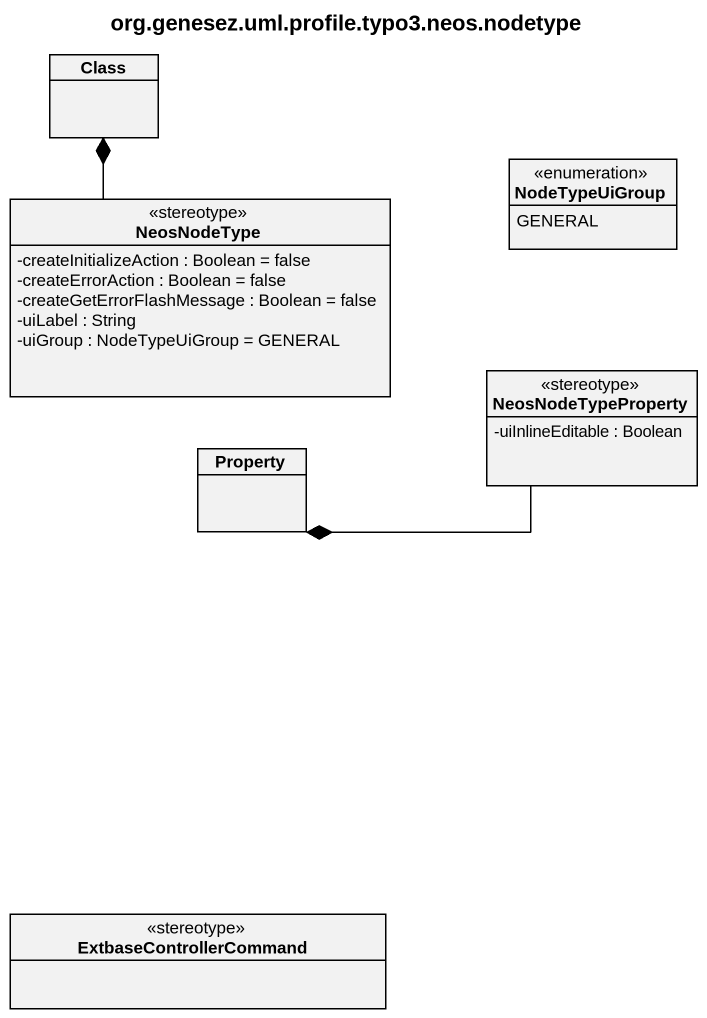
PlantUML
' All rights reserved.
@startuml
title org.genesez.uml.profile.typo3.neos.nodetype
hide circle
hide empty members
skinparam classAttributeIconSize 0
class "Class" as Class_
enum NodeTypeUiGroup {
  GENERAL
}
class NeosNodeType <<stereotype>> {
  -createInitializeAction : Boolean = false
  -createErrorAction : Boolean = false
  -createGetErrorFlashMessage : Boolean = false
  -uiLabel : String
  -uiGroup : NodeTypeUiGroup = GENERAL
}
class NeosNodeTypeProperty <<stereotype>> {
  -uiInlineEditable : Boolean
}
class Property
class ExtbaseControllerCommand <<stereotype>>
NeosNodeType -up-* Class_
NeosNodeTypeProperty -left-* Property
@enduml
